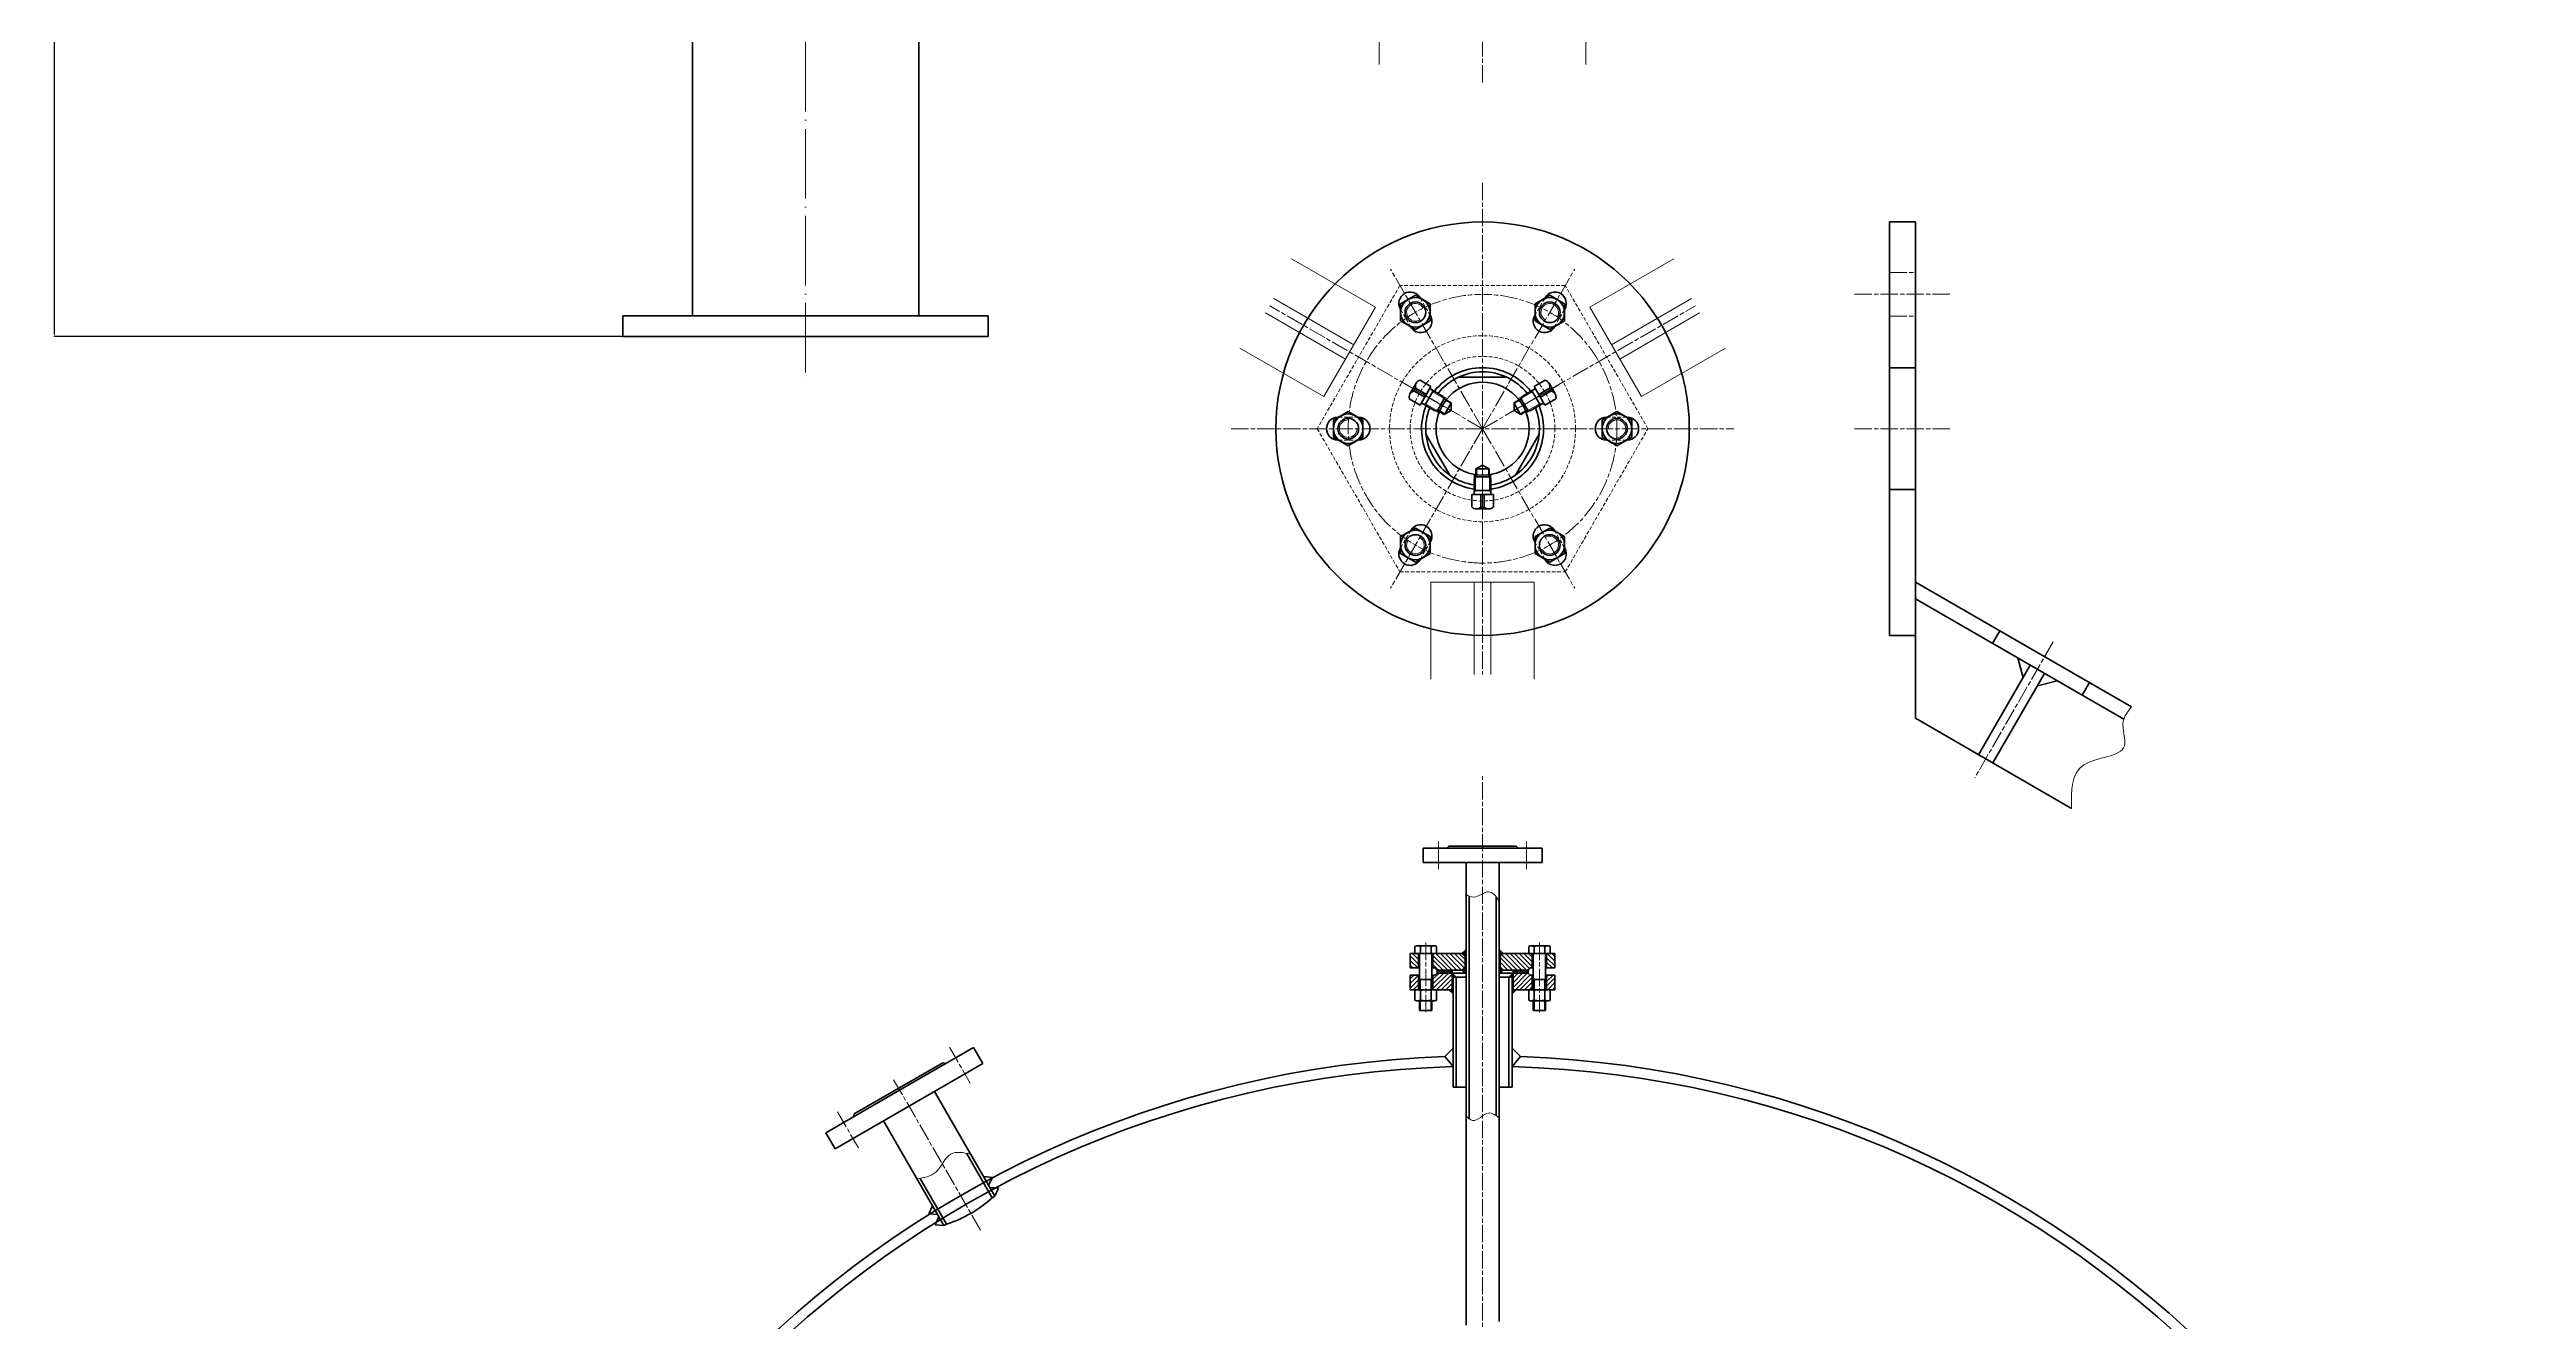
# Model space of a CAD drawing. Header units: millimetres. Extents: x 17368 to 100025, y -24769 to 12950.
# Drawn here: x 64332 to 66728, y -1862 to -631 of the extents above; entities that cross this region are included whole.
import ezdxf

# ---------------------------------------------------------------- set-up
doc = ezdxf.new("R2010")
doc.units = ezdxf.units.MM
doc.header["$LTSCALE"] = 2.8
for name, pattern in [('ACAD_ISO04W100', [30, 24, -3, 0, -3]), ('AM_ISO08W050', [18, 12, -1.5, 3, -1.5]), ('AM_ISO08W050x2', [9, 6, -0.75, 1.5, -0.75]), ('CENTER2', [28.575, 19.05, -3.175, 3.175, -3.175]), ('YSYWPCG_HIDDEN', [0.375, 0.25, -0.125])]:
    doc.linetypes.add(name, pattern=pattern)
doc.layers.get('0').update_dxf_attribs({"lineweight": 50})
doc.layers.get('Defpoints').update_dxf_attribs({"lineweight": 50})
for name, color, linetype, lineweight in [('AM_0N', 7, 'Continuous', 50), ('AM_4N', 3, 'Continuous', 15), ('AM_7N', 4, 'AM_ISO08W050', 15), ('bhatch', 5, 'Continuous', 15), ('red', 1, 'ACAD_ISO04W100', 15), ('细实线', 5, 'Continuous', 15)]:
    doc.layers.add(name, color=color, linetype=linetype, lineweight=lineweight)
doc.styles.add('仿宋体', font='', dxfattribs={"width": 0.7, "height": 3.5})
doc.styles.get('仿宋体').set_extended_font_data('FangSong_GB2312')
doc.dimstyles.new('ISO-25', dxfattribs={"dimtxt": 3.5, "dimasz": 2.5, "dimexe": 1.25, "dimexo": 0.625, "dimtad": 1, "dimdsep": 46, "dimtxsty": '仿宋体', "dimcen": 2.5, "dimadec": 0, "dimazin": 0, "dimtfac": 1, "dimtmove": 0, "dimatfit": 1, "dimfxl": 0, "dimarcsym": 0})

# ---------------------------------------------------------------- blocks, each defined once
blk = doc.blocks.new('*D1258')
at = {"layer": 'Defpoints', "color": 0}
for p in [(64336.6, 3764.2), (64832.3, 3764.2), (65063.3, -908.7)]:
    blk.add_point(p, dxfattribs=at)
at = {"layer": '细实线', "color": 0, "lineweight": -2}
for p, q in [((64831.7, 3764.2), (64335.8, 3764.2)), ((64336.6, -906.2), (64336.6, 3761.7)), ((65062.7, -908.7), (64335.8, -908.7))]:
    blk.add_line(p, q, dxfattribs=at)
at = {"layer": '细实线', "color": 0}
for points in [[(64336.2, 3761.7), (64337.1, 3761.7), (64336.6, 3764.2)], [(64336.2, -906.2), (64337.1, -906.2), (64336.6, -908.7)]]:
    blk.add_solid(points, dxfattribs=at)
at = {"layer": '细实线', "color": 0, "insert": (64334.1, 1358.4), "char_height": 3.5, "attachment_point": 5, "rotation": 90, "style": '仿宋体'}
blk.add_mtext('4672.89', dxfattribs=at)
blk = doc.blocks.new('A$C194C15C4')
at = {"layer": 'AM_0N', "extrusion": (0, 1, 0)}
for p, q in [((9, 0), (-9, 0)), ((9, -10.8), (-9, -10.8))]:
    blk.add_line(p, q, dxfattribs=at)
at = {"layer": 'AM_0N', "extrusion": (-0.5, 0.866025, 0)}
blk.add_line((-10.4, -0.8), (-9, 0), dxfattribs=at)
at = {"layer": 'AM_0N', "extrusion": (1, 0, 0)}
for p, q in [((-10.4, -0.8), (-10.4, -10)), ((-5.2, -0.8), (-5.2, -10)), ((5.2, -0.8), (5.2, -10)), ((10.4, -0.8), (10.4, -10))]:
    blk.add_line(p, q, dxfattribs=at)
at = {"layer": 'AM_0N'}
for p, q in [((-10.4, -10), (-9, -10.8)), ((10.4, -10), (9, -10.8))]:
    blk.add_line(p, q, dxfattribs=at)
at = {"layer": 'AM_0N', "extrusion": (0.5, 0.866025, 0)}
blk.add_line((10.4, -0.8), (9, 0), dxfattribs=at)
at = {"layer": 'AM_0N'}
for centre, radius, start, end in [((-7.8, -4.6), 4.6, 55.5615, 115.5615), ((-7.8, -6.2), 4.6, 244.4385, 304.4385), ((0, -17.2), 17.2, 72.383, 107.617), ((0, 6.4), 17.2, 252.383, 287.617), ((7.8, -4.6), 4.6, 64.4385, 124.4385), ((7.8, -6.2), 4.6, 235.5615, 295.5615)]:
    blk.add_arc(centre, radius, start, end, dxfattribs=at)
blk = doc.blocks.new('A$C24D437E4')
for p, q in [((35.2, 0), (39, 6.5)), ((38.7, 6), (46.7, 6)), ((38.7, 6), (38.7, -6)), ((39, 6.5), (45, 6.5)), ((39, 6), (39, 6.5)), ((46.7, 6), (46.7, -6)), ((63.7, 10.5), (75.8, 10.5)), ((63.7, 10.5), (63.7, -10.4)), ((63.7, 1.6), (63.7, -1.6)), ((63.7, 1.6), (75.8, 1.6)), ((75.8, 1.6), (75.8, -1.6)), ((77.7, 6), (77.7, -6)), ((35.2, 0), (39, -6.5)), ((38.7, -6), (46.7, -6)), ((39, -6.5), (39, -6)), ((39, -6.5), (45, -6.5)), ((63.7, -1.6), (75.8, -1.6)), ((63.7, -10.4), (75.8, -10.4))]:
    blk.add_line(p, q)
for centre in [(71.5, 6), (71.5, -6)]:
    blk.add_arc(centre, 6.16, 313.9096, 46.0904)
at = {"layer": 'AM_0N', "extrusion": (-1.83691e-16, -1, 0)}
for p, q in [((47.5, 6.8), (45, 6.8)), ((63.7, 8), (48.7, 8))]:
    blk.add_line(p, q, dxfattribs=at)
at = {"layer": 'AM_0N'}
for p, q in [((46.7, 6), (48.7, 8)), ((46.7, -6), (48.7, -8))]:
    blk.add_line(p, q, dxfattribs=at)
at = {"layer": 'AM_0N', "extrusion": (1, -1.83691e-16, 0)}
blk.add_line((59.7, 8), (59.7, -8), dxfattribs=at)
at = {"layer": 'AM_0N', "extrusion": (-1.83691e-16, 1, 0)}
for p, q in [((47.5, -6.8), (45, -6.8)), ((63.7, -8), (48.7, -8))]:
    blk.add_line(p, q, dxfattribs=at)
at = {"layer": 'AM_4N', "lineweight": 15, "extrusion": (-1.83691e-16, -1, 0)}
for p, q in [((48.7, 8), (45, 8)), ((59.7, 6.8), (47.5, 6.8))]:
    blk.add_line(p, q, dxfattribs=at)
at = {"layer": 'AM_4N', "lineweight": 15}
for p, q in [((59.7, 6.8), (61.7, 8)), ((59.7, -6.8), (61.7, -8))]:
    blk.add_line(p, q, dxfattribs=at)
at = {"layer": 'AM_4N', "lineweight": 15, "extrusion": (-1.83691e-16, 1, 0)}
for p, q in [((48.7, -8), (45, -8)), ((59.7, -6.8), (47.5, -6.8))]:
    blk.add_line(p, q, dxfattribs=at)
at = {"layer": 'AM_7N', "linetype": 'AM_ISO08W050x2', "lineweight": 15}
blk.add_line((84.4, 0), (28.9, 0), dxfattribs=at)

msp = doc.modelspace()

# ---------------------------------------------------------------- hatches: boundary and pattern name
at = {"layer": '细实线'}
h = msp.add_hatch(dxfattribs=at)
h.set_pattern_fill('ANSI31', color=256, angle=90, style=0)
h.set_pattern_definition([(135, (600, -4000.0385), (-2.24506403, -2.24506403), [])])
h.paths.add_polyline_path([(65648.3313, -1519.62838), (65656.3313, -1519.62838), (65656.33125, -1505.62838), (65648.33125, -1505.62838)])
h.paths.add_polyline_path([(65670.33125, -1505.62838), (65670.3313, -1519.62838), (65672.3313, -1519.62838), (65674.3313, -1521.62838), (65698.33133, -1521.62838), (65701.33124, -1518.62847), (65701.33121, -1508.62838), (65698.33121, -1505.62838)])
h.paths.add_polyline_path([(65738.33139, -1505.62838), (65735.33121, -1508.62857), (65735.33124, -1518.62835), (65738.33127, -1521.62838), (65762.3313, -1521.62838), (65764.3313, -1519.62838), (65766.3313, -1519.62838), (65766.33124, -1505.62838)])
h.paths.add_polyline_path([(65780.3313, -1519.62838), (65788.3313, -1519.62838), (65788.33124, -1505.62838), (65780.33124, -1505.62838)])
h = msp.add_hatch(dxfattribs=at)
h.set_pattern_fill('ANSI37', color=256, scale=0.1, style=0)
h.set_pattern_definition([(45, (600, -4000.0385), (-0.224506403, 0.224506403), []), (135, (600, -4000.0385), (-0.224506403, -0.224506403), [])])
h.paths.add_polyline_path([(65698.33121, -1505.62838), (65702.33121, -1509.62838), (65702.33121, -1501.62838)])
h.paths.add_polyline_path([(65738.33139, -1505.62838), (65734.33121, -1501.62819), (65734.33121, -1509.62857)])
h.paths.add_polyline_path([(65734.33121, -1525.62869), (65738.33139, -1521.62851), (65734.33121, -1517.62832)])
h.paths.add_polyline_path([(65702.33121, -1517.62851), (65698.33121, -1521.62851), (65702.33121, -1525.62851)])
h.paths.add_polyline_path([(65688.8313, -1524.62862), (65688.83129, -1528.62851), (65692.83121, -1528.62853)])
h.paths.add_polyline_path([(65689.83121, -1544.62865), (65689.83121, -1540.62862), (65685.83115, -1540.62862)])
h.paths.add_polyline_path([(65746.83121, -1544.62883), (65750.83145, -1540.62862), (65746.83121, -1540.62862)])
h.paths.add_polyline_path([(65747.83118, -1524.62874), (65743.83139, -1528.62853), (65747.83117, -1528.62851)])
at = {"layer": '细实线', "linetype": 'Continuous', "lineweight": 15}
h = msp.add_hatch(dxfattribs=at)
h.set_pattern_fill('ANSI31', color=5, style=0)
h.set_pattern_definition([(45, (659.939, -4217.9542), (-2.24506403, 2.24506403), [])])
h.paths.add_polyline_path([(65670.33125, -1540.62862), (65688.83124, -1540.62862), (65688.8313, -1524.62862), (65674.3313, -1524.62862), (65672.3313, -1526.62862), (65670.3313, -1526.62862)])
h.paths.add_polyline_path([(65648.33125, -1540.62862), (65656.33125, -1540.62862), (65656.3313, -1526.62862), (65648.3313, -1526.62862)])
h.paths.add_polyline_path([(65747.83124, -1540.62862), (65766.33124, -1540.62862), (65766.3313, -1526.62862), (65764.3313, -1526.62862), (65762.3313, -1524.62862), (65747.8313, -1524.62862)])
h.paths.add_polyline_path([(65780.33124, -1540.62862), (65788.33124, -1540.62862), (65788.3313, -1526.62862), (65780.3313, -1526.62862)])
h = msp.add_hatch(dxfattribs=at)
h.set_pattern_fill('ANSI37', color=5, scale=0.5, style=0)
h.set_pattern_definition([(45, (600, -4000.0385), (-1.122532015, 1.122532015), []), (135, (600, -4000.0385), (-1.122532015, -1.122532015), [])])
h.paths.add_polyline_path([(65674.3313, -1521.62838), (65674.3313, -1524.62862), (65688.83118, -1524.62862), (65688.83118, -1524.62862), (65688.83118, -1524.6285), (65688.83118, -1521.62838)])
h.paths.add_polyline_path([(65762.3313, -1524.62862), (65762.3313, -1521.62838), (65747.83118, -1521.62838), (65747.83118, -1524.62862)])

# ---------------------------------------------------------------- linework, layer by layer
for p, q in [((64953.8313, -454.43492), (64953.8313, -888.68015)), ((65172.8313, -549.3146), (65172.8313, -888.68015)), ((66112.19744, -1197.83055), (66112.19744, -797.83055)), ((66112.19744, -797.83055), (66137.19744, -797.83055)), ((66137.19744, -797.83055), (66137.19744, -1278.03048)), ((64886.5546, -888.68015), (65063.3313, -888.68015)), ((64886.5546, -888.68015), (64886.5546, -908.68015)), ((64886.5546, -908.68015), (65063.3313, -908.68015)), ((65240.108, -888.68015), (65063.3313, -888.68015)), ((65240.108, -908.68015), (65063.3313, -908.68015)), ((65240.108, -888.68015), (65240.108, -908.68015)), ((66112.19744, -938.83055), (66137.19744, -938.83055)), ((66112.19744, -1056.83055), (66137.19744, -1056.83055)), ((66137.19744, -1146.39461), (66346.18699, -1267.05478)), ((66137.19744, -1162.56042), (66338.68746, -1278.89074)), ((66137.19744, -1197.83055), (66112.19744, -1197.83055)), ((66218.85563, -1193.53999), (66211.85563, -1205.66434)), ((66236.10434, -1219.66434), (66241.22869, -1238.7887)), ((66248.22869, -1226.66434), (66198.22869, -1313.26689)), ((66262.0851, -1234.66434), (66212.0851, -1321.26689)), ((66274.20946, -1241.66434), (66255.0851, -1246.7887)), ((66305.45817, -1243.53999), (66298.45817, -1255.66434)), ((66137.19744, -1278.03048), (66288.12864, -1365.17064)), ((65188.01308, -1639.0904), (65246.51308, -1740.41537)), ((65138.64963, -1667.5904), (65197.14963, -1768.91537)), ((65219.0775, -1698.89555), (65243.915, -1741.91537)), ((65174.19514, -1723.15702), (65199.74771, -1767.41537)), ((65235.51308, -1721.36281), (65243.9981, -1722.23749)), ((65243.9981, -1722.23749), (65240.35683, -1729.75243)), ((65249.9981, -1732.62979), (65241.66933, -1732.02575)), ((65246.51308, -1740.41537), (65243.915, -1741.91537)), ((65246.51308, -1740.41537), (65249.9981, -1732.62979)), ((65186.14963, -1749.86281), (65182.66462, -1757.64839)), ((65182.66462, -1757.64839), (65190.99338, -1758.25243)), ((65188.66462, -1768.04069), (65192.30588, -1760.52575)), ((65197.14963, -1768.91537), (65188.66462, -1768.04069)), ((65199.74771, -1767.41537), (65197.14963, -1768.91537))]:
    msp.add_line(p, q)
at = {"color": 7}
for p, q in [((65653.33132, -868.77224), (65639.06355, -877.00975)), ((65639.06355, -877.00975), (65639.06355, -893.48473)), ((65667.59909, -877.00973), (65653.33132, -868.77224)), ((65667.59908, -893.48473), (65667.59909, -877.00973)), ((65769.06357, -877.00974), (65769.06356, -893.48473)), ((65783.33132, -868.77224), (65769.06357, -877.00974)), ((65797.59909, -877.00975), (65783.33132, -868.77224)), ((65797.5991, -893.48474), (65797.59909, -877.00975)), ((65639.06355, -893.48473), (65653.33131, -901.72223)), ((65653.33131, -901.72223), (65667.59908, -893.48473)), ((65769.06356, -893.48473), (65783.33133, -901.72223)), ((65783.33133, -901.72223), (65797.5991, -893.48474)), ((65695.41842, -947.83055), (65741.24418, -947.83055)), ((65588.33131, -981.35554), (65574.06355, -989.59305)), ((65602.59907, -989.59305), (65588.33131, -981.35554)), ((65848.33133, -981.35556), (65834.06357, -989.59305)), ((65862.59909, -989.59305), (65848.33133, -981.35556)), ((65574.06355, -989.59305), (65574.06355, -1006.06805)), ((65574.06355, -1006.06805), (65588.33131, -1014.30554)), ((65588.33131, -1014.30554), (65602.59907, -1006.06805)), ((65602.59907, -1006.06805), (65602.59907, -989.59305)), ((65686.48641, -1042.67365), (65663.57353, -1002.98738)), ((65773.08895, -1002.98745), (65750.17607, -1042.67372)), ((65834.06357, -989.59305), (65834.06357, -1006.06805)), ((65834.06357, -1006.06805), (65848.33133, -1014.30556)), ((65848.33133, -1014.30556), (65862.59909, -1006.06805)), ((65862.59909, -1006.06805), (65862.59909, -989.59305)), ((65653.33131, -1093.93887), (65639.06354, -1102.17636)), ((65639.06354, -1102.17636), (65639.06355, -1118.65135)), ((65667.59908, -1102.17637), (65653.33131, -1093.93887)), ((65667.59908, -1118.65136), (65667.59908, -1102.17637)), ((65769.06356, -1102.17637), (65769.06355, -1118.65137)), ((65783.33133, -1093.93887), (65769.06356, -1102.17637)), ((65797.59909, -1102.17637), (65783.33133, -1093.93887)), ((65797.59909, -1118.65135), (65797.59909, -1102.17637)), ((65639.06355, -1118.65135), (65653.33132, -1126.88886)), ((65653.33132, -1126.88886), (65667.59908, -1118.65136)), ((65769.06355, -1118.65137), (65783.33132, -1126.88886)), ((65783.33132, -1126.88886), (65797.59909, -1118.65135))]:
    msp.add_line(p, q, dxfattribs=at)
msp.add_circle((65718.3313, -997.83055), 200)
for centre, radius in [((65653.33132, -885.24724), 14.26777), ((65653.33132, -885.24724), 10), ((65783.33133, -885.24724), 14.26777), ((65783.33133, -885.24724), 10), ((65718.3313, -997.83055), 45), ((65588.33131, -997.83055), 14.26777), ((65588.33131, -997.83055), 10), ((65848.33133, -997.83055), 14.26777), ((65848.33133, -997.83055), 10), ((65653.33132, -1110.41386), 14.26777), ((65653.33132, -1110.41386), 10), ((65783.33133, -1110.41386), 14.26777), ((65783.33133, -1110.41386), 10)]:
    msp.add_circle(centre, radius, dxfattribs=at)
for centre, radius, start, end in [((65648.33132, -876.58699), 11, 30.00000801, 210.00000801), ((65788.33141, -876.58697), 11, 330.00000801, 150.00000801), ((65658.33132, -893.9075), 11, 210.00000801, 30.00000801), ((65778.33142, -893.90748), 11, 150.00000801, 330.00000801), ((65718.33132, -997.83059), 59, 37.792936, 142.2071187), ((65718.3313, -997.83055), 55, 38.36356617, 141.63646257), ((65718.33132, -997.83059), 59, 157.792936, 262.2071187), ((65718.3313, -997.83055), 55, 158.36363245, 261.63646257), ((65718.33132, -997.83059), 59, 277.792936, 22.2071187), ((65718.3313, -997.83055), 55, 278.36363245, 21.6363963), ((65578.33129, -997.83064), 11, 90.00000801, 270.00000801), ((65598.33129, -997.83064), 11, 270.00000801, 90.00000801), ((65838.33148, -997.83061), 11, 90.00000801, 270.00000801), ((65858.33148, -997.8306), 11, 270.00000801, 90.00000801), ((65658.33135, -1101.75376), 11, 330.00000801, 150.00000801), ((65778.33145, -1101.75375), 11, 30.00000801, 210.00000801), ((65648.33135, -1119.07427), 11, 150.00000801, 330.00000801), ((65788.33145, -1119.07425), 11, 210.00000801, 30.00000801)]:
    msp.add_arc(centre, radius, start, end, dxfattribs=at)
msp.add_arc((65163.43999, -1653.52856), 119.53433, 287.68255596, 312.31744404)
at = {"layer": 'AM_0N'}
for p, q in [((65652.93624, -1498.93379), (65654.33124, -1498.12838)), ((65673.72624, -1498.93379), (65672.33124, -1498.12838)), ((65762.93638, -1498.93388), (65764.33138, -1498.12848)), ((65783.72638, -1498.93393), (65782.33138, -1498.12852)), ((65762.93627, -1550.62331), (65764.33126, -1551.42872)), ((65783.72627, -1550.62336), (65782.33126, -1551.42876))]:
    msp.add_line(p, q, dxfattribs=at)
at = {"layer": 'AM_0N', "extrusion": (1, 1.75186e-14, 0)}
for p, q in [((65652.93624, -1498.93379), (65652.93624, -1505.62838)), ((65657.33124, -1505.62838), (65657.33124, -1533.87838)), ((65658.13239, -1498.93379), (65658.13239, -1505.62838)), ((65668.53008, -1498.93379), (65668.53008, -1505.62838)), ((65669.33124, -1505.62838), (65669.33124, -1533.87838)), ((65673.72624, -1498.93379), (65673.72624, -1505.62838)), ((65657.33124, -1530.62838), (65657.33124, -1528.87838)), ((65657.33124, -1530.62838), (65657.33124, -1540.62862)), ((65669.33124, -1530.62838), (65669.33124, -1528.87838)), ((65669.33124, -1530.62838), (65669.33124, -1540.62862)), ((65657.33124, -1551.42862), (65657.33124, -1560.62838)), ((65669.33124, -1551.42862), (65669.33124, -1560.62838))]:
    msp.add_line(p, q, dxfattribs=at)
at = {"layer": 'AM_0N', "extrusion": (-1.75186e-14, 1, 0)}
for p, q in [((65652.93624, -1505.62838), (65657.33124, -1505.62838)), ((65672.33124, -1498.12838), (65654.33124, -1498.12838)), ((65669.33124, -1505.62838), (65657.33124, -1505.62838)), ((65657.33124, -1505.62838), (65669.33124, -1505.62838)), ((65669.33124, -1505.62838), (65673.72624, -1505.62838)), ((65657.33124, -1530.62838), (65669.33124, -1530.62838)), ((65658.40477, -1560.62838), (65657.33124, -1560.62838)), ((65657.33124, -1560.62838), (65669.33124, -1560.62838)), ((65658.40477, -1560.62838), (65668.2577, -1560.62838)), ((65669.33124, -1560.62838), (65668.2577, -1560.62838))]:
    msp.add_line(p, q, dxfattribs=at)
at = {"layer": 'AM_0N', "extrusion": (-1, 2.17352e-06, 0)}
for p, q in [((65762.93638, -1498.93388), (65762.93636, -1505.62848)), ((65767.33136, -1505.62849), (65767.3313, -1533.87849)), ((65768.13253, -1498.93389), (65768.13252, -1505.62849)), ((65778.53023, -1498.93392), (65778.53021, -1505.62851)), ((65779.33136, -1505.62851), (65779.3313, -1533.87851)), ((65783.72638, -1498.93393), (65783.72636, -1505.62852)), ((65767.33131, -1530.62849), (65767.33129, -1540.62873)), ((65767.33131, -1530.62849), (65767.33131, -1528.87849)), ((65779.33131, -1530.62851), (65779.33129, -1540.62875)), ((65779.33131, -1530.62851), (65779.33131, -1528.87851)), ((65762.93629, -1541.43412), (65762.93627, -1550.62331)), ((65767.33126, -1551.42873), (65767.33124, -1560.62849)), ((65768.13379, -1541.43413), (65768.13377, -1550.62333)), ((65778.52879, -1541.43416), (65778.52877, -1550.62335)), ((65779.33126, -1551.42875), (65779.33124, -1560.62851)), ((65783.72629, -1541.43417), (65783.72627, -1550.62336))]:
    msp.add_line(p, q, dxfattribs=at)
at = {"layer": 'AM_0N', "extrusion": (2.17352e-06, 1, 0)}
for p, q in [((65767.33136, -1505.62849), (65762.93636, -1505.62848)), ((65764.33138, -1498.12848), (65782.33138, -1498.12852)), ((65767.33136, -1505.62849), (65779.33136, -1505.62851)), ((65779.33136, -1505.62851), (65767.33136, -1505.62849)), ((65783.72636, -1505.62852), (65779.33136, -1505.62851)), ((65779.33131, -1530.62851), (65767.33131, -1530.62849)), ((65764.33126, -1551.42872), (65782.33126, -1551.42876)), ((65764.33129, -1540.62872), (65782.33129, -1540.62876)), ((65767.33124, -1560.62849), (65768.40478, -1560.62849)), ((65779.33124, -1560.62851), (65767.33124, -1560.62849)), ((65778.25771, -1560.62851), (65768.40478, -1560.62849)), ((65778.25771, -1560.62851), (65779.33124, -1560.62851))]:
    msp.add_line(p, q, dxfattribs=at)
at = {"layer": 'AM_0N', "extrusion": (-0.499998, 0.866026, 0)}
msp.add_line((65762.93629, -1541.43412), (65764.33129, -1540.62872), dxfattribs=at)
at = {"layer": 'AM_0N', "extrusion": (0.500002, 0.866024, 0)}
msp.add_line((65783.72629, -1541.43417), (65782.33129, -1540.62876), dxfattribs=at)
at = {"layer": 'AM_0N'}
for centre, radius, start, end in [((65655.53431, -1502.72153), 4.59315, 55.55312762, 115.55312762), ((65663.33124, -1515.31026), 17.18188, 72.38752601, 107.61247399), ((65671.12816, -1502.72153), 4.59315, 64.44687238, 124.44687238), ((65765.53445, -1502.72163), 4.59315, 55.55300308, 115.55300308), ((65773.33134, -1515.31038), 17.18188, 72.38740148, 107.61234945), ((65781.12829, -1502.72167), 4.59315, 64.44674785, 124.44674785), ((65765.53502, -1546.8334), 4.59532, 244.43834487, 304.43834487), ((65765.53503, -1545.22405), 4.59532, 55.56140606, 115.56140606), ((65773.3313, -1534.25556), 17.17318, 252.38290663, 287.61684431), ((65773.33125, -1557.80192), 17.17318, 72.38290663, 107.61684431), ((65781.12752, -1546.83344), 4.59532, 235.56140606, 295.56140606), ((65781.12753, -1545.22408), 4.59532, 64.43834487, 124.43834487)]:
    msp.add_arc(centre, radius, start, end, dxfattribs=at)
at = {"layer": 'AM_4N'}
for p, q in [((65614.67106, -880.24727), (65533.42171, -833.33793)), ((65821.99156, -880.24723), (65903.24091, -833.3379)), ((65585.67107, -930.47672), (65508.33129, -885.82458)), ((65593.67107, -916.62031), (65516.33129, -871.96817)), ((65614.67106, -880.24727), (65564.67106, -966.84981)), ((65871.99156, -966.84977), (65821.99156, -880.24723)), ((65842.99158, -916.62031), (65920.33135, -871.96817)), ((65850.99158, -930.47672), (65928.33135, -885.82458)), ((65564.67106, -966.84981), (65483.42171, -919.94047)), ((65871.99156, -966.84977), (65953.24091, -919.94044)), ((65668.33134, -1146.39461), (65668.33134, -1240.21328)), ((65668.33134, -1146.39461), (65768.33134, -1146.39461)), ((65710.33132, -1146.39461), (65710.33132, -1235.6989)), ((65726.33132, -1146.39461), (65726.33132, -1235.6989)), ((65768.33134, -1146.39461), (65768.33134, -1240.21328)), ((65658.40477, -1530.62838), (65657.33124, -1528.87838)), ((65668.2577, -1530.62838), (65669.33124, -1528.87838)), ((65768.40485, -1530.62849), (65767.33131, -1528.87849)), ((65778.25777, -1530.62851), (65779.33131, -1528.87851))]:
    msp.add_line(p, q, dxfattribs=at)
at = {"layer": 'AM_4N', "linetype": 'YSYWPCG_HIDDEN', "lineweight": 15, "ltscale": 5}
for p, q in [((65648.80504, -899.4075), (65638.80504, -882.08699)), ((65667.8576, -888.4075), (65657.8576, -871.08699)), ((65768.80514, -888.40748), (65778.80513, -871.08698)), ((65787.8577, -899.40748), (65797.85769, -882.08697)), ((65598.33129, -986.83064), (65578.33129, -986.83064)), ((65838.33148, -986.83061), (65858.33148, -986.8306)), ((65598.33129, -1008.83064), (65578.33129, -1008.83064)), ((65838.33148, -1008.83061), (65858.33148, -1008.8306)), ((65648.80507, -1096.25376), (65638.80507, -1113.57427)), ((65787.85772, -1096.25374), (65797.85773, -1113.57425)), ((65667.85763, -1107.25376), (65657.85763, -1124.57427)), ((65768.80517, -1107.25375), (65778.80517, -1124.57425))]:
    msp.add_line(p, q, dxfattribs=at)
at = {"layer": 'AM_4N', "extrusion": (1, 1.75186e-14, 0)}
for p, q in [((65658.40477, -1530.62838), (65658.40477, -1540.62862)), ((65668.2577, -1530.62838), (65668.2577, -1540.62862)), ((65658.40477, -1551.42862), (65658.40477, -1560.62838)), ((65668.2577, -1551.42862), (65668.2577, -1560.62838))]:
    msp.add_line(p, q, dxfattribs=at)
at = {"layer": 'AM_4N', "extrusion": (-1, 2.17352e-06, 0)}
for p, q in [((65768.40485, -1530.62849), (65768.40483, -1540.62873)), ((65778.25777, -1530.62851), (65778.25775, -1540.62875)), ((65768.4048, -1551.42873), (65768.40478, -1560.62849)), ((65778.25773, -1551.42875), (65778.25771, -1560.62851))]:
    msp.add_line(p, q, dxfattribs=at)
at = {"layer": 'AM_4N', "linetype": 'YSYWPCG_HIDDEN', "lineweight": 15, "ltscale": 5}
msp.add_lwpolyline([(65638.33132, -859.26649), (65558.33132, -997.83055), (65638.33132, -1136.39461), (65798.33132, -1136.39461), (65878.33132, -997.83055), (65798.33132, -859.26649)], close=True, dxfattribs=at)
for radius in [90, 70]:
    msp.add_circle((65718.3313, -997.83055), radius, dxfattribs=at)
at = {"layer": 'AM_4N'}
msp.add_open_spline([(66288.12864, -1365.17064), (66287.71387, -1347.89021), (66287.93418, -1314.42618), (66349.02752, -1316.39579), (66333.86231, -1282.11508), (66342.65764, -1271.36751), (66346.18699, -1267.05478)], degree=3, knots=[1.9904317348, 1.9904317348, 1.9904317348, 1.9904317348, 46.0587238261, 89.2778620506, 113.1508240274, 129.1508240274, 129.1508240274, 129.1508240274, 129.1508240274], dxfattribs=at)
at = {"layer": 'AM_7N', "linetype": 'AM_ISO08W050x2'}
for p, q in [((65718.3313, -662.7737), (65718.3313, 3736.9107)), ((65718.33132, -759.9622), (65718.33132, -1235.6989)), ((65718.33132, -997.83051), (65629.21763, -843.48112)), ((65718.33132, -997.83051), (65807.44501, -843.48112)), ((66112.19744, -846.83055), (66137.19744, -846.83055)), ((65718.33132, -997.83059), (65512.33126, -878.89639)), ((65718.33132, -997.83051), (65924.33132, -878.89636)), ((66078.16014, -867.83055), (66172.11294, -867.83055)), ((66112.19744, -888.83055), (66137.19744, -888.83055)), ((65475.07304, -997.83055), (65961.58956, -997.83055)), ((65718.33132, -997.83051), (65629.21767, -1152.17993)), ((65718.33132, -997.83051), (65807.44497, -1152.17993)), ((66078.16014, -997.83055), (66172.11294, -997.83055)), ((66270.49676, -1204.09492), (66194.53334, -1335.66744)), ((65718.3313, -3624.6285), (65718.3313, -1334.104)), ((65202.54889, -1596.26717), (65222.62839, -1631.04588)), ((65148.52821, -1627.70059), (65232.50096, -1773.14566)), ((65094.29572, -1658.76717), (65114.37522, -1693.54588))]:
    msp.add_line(p, q, dxfattribs=at)
at = {"layer": 'AM_7N', "linetype": 'AM_ISO08W050x2', "extrusion": (1, 1.75186e-14, 0)}
msp.add_line((65663.33124, -1495.12838), (65663.33124, -1563.67868), dxfattribs=at)
at = {"layer": 'AM_7N', "linetype": 'AM_ISO08W050x2', "extrusion": (-1, 2.17352e-06, 0)}
msp.add_line((65773.33139, -1495.1285), (65773.33124, -1563.6788), dxfattribs=at)
at = {"layer": 'AM_7N', "linetype": 'AM_ISO08W050x2'}
msp.add_circle((65718.3313, -997.83055), 129.99999, dxfattribs=at)
at = {"layer": 'bhatch'}
for centre, start, end in [((65653.33132, -885.24724), 30, 300), ((65783.33133, -885.24724), 330, 240), ((65588.33131, -997.83055), 90, 0), ((65848.33133, -997.83055), 270, 180), ((65783.33133, -1110.41386), 210, 120), ((65653.33132, -1110.41386), 150, 60)]:
    msp.add_arc(centre, 8.5, start, end, dxfattribs=at)
at = {"layer": 'red'}
for p, q in [((65063.3313, -455.61821), (65063.3313, -957.83399)), ((65618.3313, -578.13975), (65618.3313, -649.80096)), ((65818.3313, -578.13975), (65818.3313, -649.80096))]:
    msp.add_line(p, q, dxfattribs=at)
at = {"layer": '细实线', "color": 7, "linetype": 'Continuous', "lineweight": 50}
for p, q in [((65660.8313, -1403.62857), (65660.83125, -1417.62857)), ((65660.8313, -1403.62857), (65718.33126, -1403.62857)), ((65685.8313, -1401.62857), (65683.8313, -1403.62857)), ((65750.8313, -1401.62857), (65685.8313, -1401.62857)), ((65775.8313, -1403.62857), (65718.33126, -1403.62857)), ((65750.8313, -1401.62857), (65752.8313, -1403.62857)), ((65775.8313, -1403.62857), (65775.83124, -1417.62857)), ((65775.83124, -1417.62857), (65660.83125, -1417.62857)), ((65702.3313, -1865.31315), (65702.3313, -1417.62857)), ((65734.3313, -1861.6285), (65734.3313, -1417.62857)), ((65705.3313, -1665.5313), (65705.3313, -1450.05722)), ((65731.3313, -1662.46451), (65731.3313, -1450.71577)), ((65648.3313, -1519.62838), (65648.33125, -1505.62838)), ((65698.33121, -1505.62838), (65648.33125, -1505.62838)), ((65656.3313, -1519.62838), (65656.33125, -1505.62838)), ((65670.3313, -1519.62838), (65670.33125, -1505.62838)), ((65698.33121, -1505.62838), (65702.33121, -1501.62838)), ((65698.33121, -1505.62838), (65702.33121, -1509.62838)), ((65701.33124, -1518.62847), (65701.33121, -1508.62838)), ((65738.33139, -1505.62838), (65734.33139, -1501.62838)), ((65738.33139, -1505.62838), (65734.33139, -1509.62838)), ((65735.33124, -1518.62835), (65735.33121, -1508.62857)), ((65788.33124, -1505.62838), (65738.33139, -1505.62838)), ((65766.3313, -1519.62838), (65766.33124, -1505.62838)), ((65780.3313, -1519.62838), (65780.33124, -1505.62838)), ((65788.3313, -1519.62838), (65788.33124, -1505.62838)), ((65648.3313, -1526.62862), (65648.33125, -1540.62862)), ((65648.3313, -1519.62838), (65657.33124, -1519.62838)), ((65648.3313, -1526.62862), (65657.33124, -1526.62862)), ((65656.3313, -1526.62862), (65656.33125, -1540.62862)), ((65669.33124, -1519.62838), (65672.3313, -1519.62838)), ((65669.33124, -1526.62862), (65672.3313, -1526.62862)), ((65670.3313, -1526.62862), (65670.33125, -1540.62862)), ((65674.3313, -1521.62838), (65672.3313, -1519.62838)), ((65674.3313, -1524.62862), (65672.3313, -1526.62862)), ((65674.3313, -1521.62838), (65674.3313, -1524.62862)), ((65698.33133, -1521.62838), (65674.3313, -1521.62838)), ((65701.33132, -1524.62862), (65674.3313, -1524.62862)), ((65688.83118, -1524.6285), (65688.83112, -1540.62862)), ((65702.33121, -1528.62856), (65688.83117, -1528.62851)), ((65688.83118, -1524.6285), (65688.83118, -1521.6285)), ((65688.83118, -1524.6285), (65692.83121, -1528.62853)), ((65688.8313, -1524.62862), (65688.83124, -1540.62862)), ((65689.8313, -1635.03471), (65689.8313, -1528.62851)), ((65692.8313, -1635.03471), (65692.8313, -1528.6285)), ((65698.33121, -1521.62851), (65702.33121, -1517.62851)), ((65698.33121, -1521.62851), (65702.33121, -1525.62851)), ((65738.33139, -1521.62851), (65734.33139, -1517.62851)), ((65738.33139, -1521.62851), (65734.33139, -1525.62851)), ((65734.33139, -1528.62856), (65747.83143, -1528.62851)), ((65762.3313, -1524.62862), (65735.33128, -1524.62862)), ((65762.3313, -1521.62838), (65738.33127, -1521.62838)), ((65743.8313, -1635.03471), (65743.8313, -1528.6285)), ((65747.83142, -1524.6285), (65743.83139, -1528.62853)), ((65746.8313, -1635.03471), (65746.8313, -1528.62851)), ((65747.83118, -1524.6285), (65747.83112, -1540.62862)), ((65747.83118, -1521.62853), (65747.83118, -1524.6285)), ((65747.8313, -1524.62862), (65747.83124, -1540.62862)), ((65762.3313, -1521.62838), (65764.3313, -1519.62838)), ((65762.3313, -1521.62838), (65762.3313, -1524.62862)), ((65762.3313, -1524.62862), (65764.3313, -1526.62862)), ((65767.33133, -1519.62838), (65764.3313, -1519.62838)), ((65767.33132, -1526.62862), (65764.3313, -1526.62862)), ((65766.3313, -1526.62862), (65766.33124, -1540.62862)), ((65788.3313, -1526.62862), (65779.33132, -1526.62862)), ((65788.3313, -1519.62838), (65779.33133, -1519.62838)), ((65780.3313, -1526.62862), (65780.33124, -1540.62862)), ((65788.3313, -1526.62862), (65788.33124, -1540.62862)), ((65689.83121, -1540.62862), (65648.33125, -1540.62862)), ((65685.83115, -1540.62862), (65689.83119, -1544.62863)), ((65788.33124, -1540.62862), (65746.83121, -1540.62862)), ((65750.83145, -1540.62862), (65746.83141, -1544.62863)), ((65225.77845, -1596.50195), (65154.33136, -1637.75195)), ((65225.77845, -1596.50195), (65234.77839, -1612.09044)), ((65681.7952, -1605.28955), (65689.8313, -1597.2223)), ((65689.8313, -1615.03471), (65681.7952, -1605.28955)), ((65754.8674, -1605.28955), (65746.8313, -1597.2223)), ((65746.8313, -1615.03471), (65754.8674, -1605.28955)), ((65234.77839, -1612.09044), (65091.8842, -1694.59043)), ((65196.19961, -1611.26989), (65110.4631, -1660.76989)), ((65196.19961, -1611.26989), (65198.93166, -1612.00195)), ((65082.88426, -1679.00194), (65154.33136, -1637.75194)), ((65702.3313, -1635.03471), (65689.8313, -1635.03471)), ((65746.8313, -1635.03471), (65734.3313, -1635.03471)), ((65110.4631, -1660.76989), (65109.73105, -1663.50194)), ((65082.88426, -1679.00194), (65091.8842, -1694.59043))]:
    msp.add_line(p, q, dxfattribs=at)
at = {"layer": '细实线', "color": 1, "linetype": 'CENTER2', "lineweight": 15}
for p, q in [((65675.83128, -1397.12857), (65675.83122, -1424.12857)), ((65760.83127, -1397.12857), (65760.83122, -1424.12857))]:
    msp.add_line(p, q, dxfattribs=at)
at = {"layer": '细实线', "color": 7, "linetype": 'Continuous', "lineweight": 50}
for radius, start, end in [(1010, 92.07309018, 87.92690982), (1000, 91.63315085, 88.36684915)]:
    msp.add_arc((65718.3313, -2614.6285), radius, start, end, dxfattribs=at)
at = {"layer": '细实线', "color": 5, "linetype": 'Continuous', "lineweight": 15}
for points in [[(65734.3313, -1454.5225), (65724.06601, -1445.9089), (65709.90721, -1451.06229), (65702.3313, -1448.631)], [(65734.3313, -1664.6754), (65724.17541, -1659.93963), (65708.52106, -1667.23938), (65702.3313, -1662.615)], [(65222.96603, -1699.63068), (65203.95352, -1699.63068), (65189.2525, -1717.15067), (65171.05678, -1723.72123)]]:
    msp.add_spline(points, degree=3, dxfattribs=at)

# ---------------------------------------------------------------- block references
at = {"lineweight": 15}
for p, rotation in [((65718.33131, -997.83055), 150.0000534283507), ((65718.33136, -997.8306), 30.00005342835068), ((65718.33129, -997.83061), 270.0000534283507)]:
    msp.add_blockref('A$C24D437E4', p, dxfattribs=dict(at, rotation=rotation))
at = {"layer": '细实线', "rotation": 1.005055279342471e-12}
msp.add_blockref('A$C194C15C4', (65663.33124, -1540.62862), dxfattribs=at)

# ---------------------------------------------------------------- dimensions: what is measured, and where the dimension line sits
at = {"layer": '细实线'}
dim = msp.add_linear_dim(base=(64336.64582, 3764.21), p1=(65063.3313, -908.68015), p2=(64832.3313, 3764.21), angle=90, dimstyle='ISO-25', override={"dimexe": 0.8, "dimgap": 0.8}, dxfattribs=at)
dim.commit()
dim.dimension.update_dxf_attribs({"geometry": '*D1258', "text_midpoint": (64336.64582, 1358.40876), "dimtype": 160})

doc.saveas('drawing.dxf')
